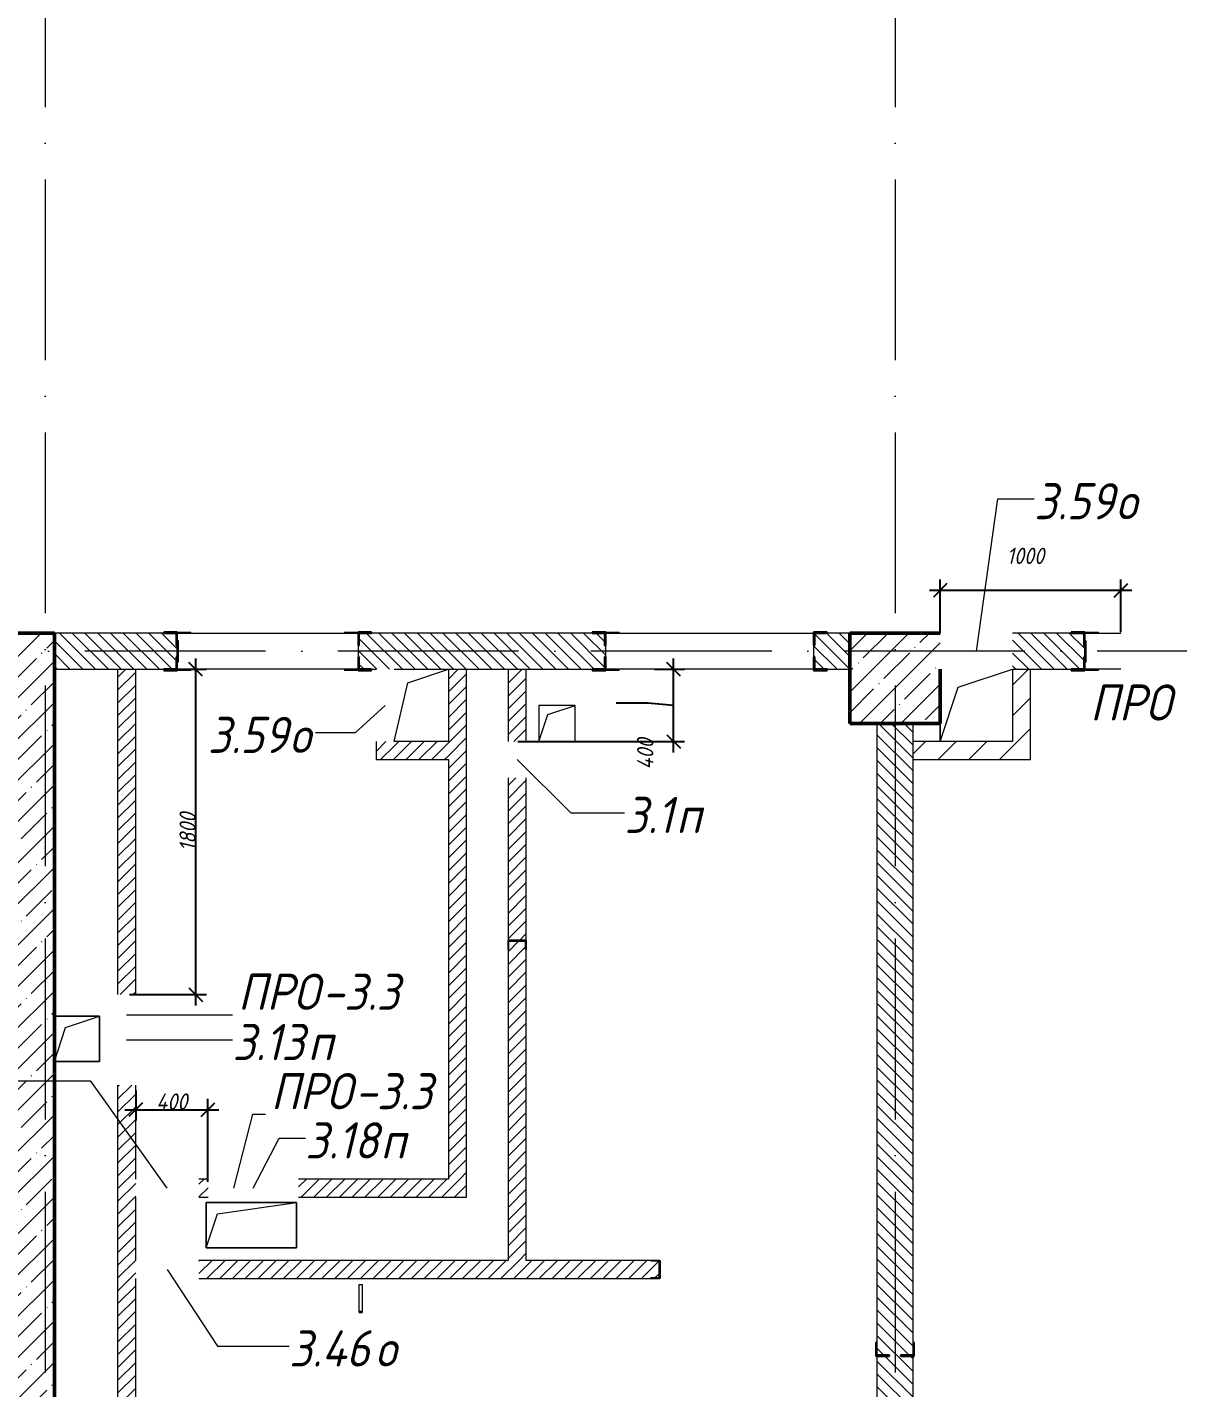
# Model space of a CAD drawing. Header units: millimetres. Extents: x -537608 to 253996, y -217170 to 186033.
# Drawn here: x -165535 to -159171, y 153546 to 161073 of the extents above; entities that cross this region are included whole.
import ezdxf

# ---------------------------------------------------------------- set-up
doc = ezdxf.new("R2010")
doc.units = ezdxf.units.MM
doc.linetypes.add('50_200_ШТРИХ_1Т_ш5_п1_п1_', pattern=[1400, 1000, -200, 0, -200])
for name, color, linetype, lineweight in [('A-____-____-DIMS', 7, 'Continuous', 9), ('A-DOOR-OPNG-MCUT', 7, 'Continuous', 35), ('A-FLOR-____-OTLN', 7, 'Continuous', 9), ('A-GENM-____-IDEN', 7, 'Continuous', 9), ('A-GENM-____-MCUT', 7, 'Continuous', 25), ('A-GENM-____-OTLN', 7, 'Continuous', 9), ('A-GENM-____-OTLN-1', 7, 'Continuous', 25), ('A-GLAZ-____-IDEN', 7, 'Continuous', 9), ('A-WALL-____-MCUT', 7, 'Continuous', 13), ('A-WALL-____-MCUT-2', 7, 'Continuous', 50), ('A-WALL-____-PATT-1', 7, 'Continuous', 9), ('A-WALL-FNSH-MCUT-1', 7, 'Continuous', 9), ('I-WALL-____-OTLN', 7, 'Continuous', 9), ('S-COLS-____-MCUT', 7, 'Continuous', 50), ('S-COLS-____-OTLN', 7, 'Continuous', 9), ('S-GRID-____-OTLN-1', 7, '50_200_ШТРИХ_1Т_ш5_п1_п1_', 9)]:
    doc.layers.add(name, color=color, linetype=linetype, lineweight=lineweight)
doc.layers.add('A-DOOR-____-OTLN-1', color=7, linetype='Continuous', lineweight=9, true_color=0xffffff)
doc.styles.add('ISOCPEUR_I_11', font='isocpeui.ttf', dxfattribs={"width": 0.9, "height": 200})
doc.styles.add('ISOCPEUR_I_7', font='isocpeui.ttf', dxfattribs={"width": 0.9, "height": 90})
doc.dimstyles.new('ISO-1_8_0_9К_СРЕДНИЙ_Кладочные_1', dxfattribs={"dimscale": 304.8, "dimtxt": 89.638306, "dimasz": 0.246063, "dimexe": 0.19685, "dimexo": 0, "dimgap": 0, "dimtad": 1, "dimdec": 3, "dimrnd": 0.001, "dimdsep": 46, "dimtxsty": 'ISOCPEUR_I_7', "dimblk1": 'OBLIQUE', "dimblk2": 'OBLIQUE', "dimsah": 1, "dimcen": 0.09, "dimdle": 0.19685, "dimazin": 0, "dimtfac": 1, "dimtdec": 4, "dimtix": 1, "dimtmove": 0, "dimatfit": 3, "dimfxl": 1, "dimtvp": 1, "dimtolj": 1, "dimtzin": 0, "dimarcsym": 2})
doc.dimstyles.new('ISO-1_8_0_9К_СРЕДНИЙ_Кладочные_2', dxfattribs={"dimscale": 304.8, "dimtxt": 89.638306, "dimasz": 0.246063, "dimexe": 0.19685, "dimexo": 0, "dimgap": 0, "dimtad": 1, "dimdec": 3, "dimrnd": 0.001, "dimdsep": 46, "dimtxsty": 'ISOCPEUR_I_7', "dimblk1": 'OBLIQUE', "dimblk2": 'OBLIQUE', "dimsah": 1, "dimcen": 0.09, "dimdle": 0.19685, "dimazin": 0, "dimtfac": 1, "dimtdec": 4, "dimtix": 1, "dimtmove": 1, "dimatfit": 3, "dimfxl": 1, "dimtvp": 1, "dimtolj": 1, "dimtzin": 0, "dimarcsym": 2})
pattern_1 = [(135, (-178684.97, 94540.114), (-35.35534, -35.35534), [])]
pattern_2 = [(45, (-178684.97, 94540.114), (-35.35534, 35.35534), [])]
pattern_3 = [(45, (-178684.97, 94540.11), (-84.85281, 84.85281), [])]

# ---------------------------------------------------------------- blocks, each defined once
blk = doc.blocks.new('BSC_Колонна _Прямоугольная - 500х500-V31-АР1_План отверстий 3 этажа в осях 1-64_Ю-ЯЯ')
at = {"layer": 'S-COLS-____-OTLN'}
h = blk.add_hatch(dxfattribs=at)
h.set_pattern_fill('FP_38', color=256, style=0, pattern_type=2)
h.set_pattern_definition([(45, (-17950, -62931.04), (-114.04925, 114.04925), []), (45, (-17835.95, -62931.04), (-114.04925, 114.04925), [201.613, -40.323, 3.353, -36.97])])
h.paths.add_polyline_path([(-250, -250), (250, -250), (250, 250), (-250, 250), (-250, 50)], flags=0)
at = {"layer": 'S-COLS-____-MCUT'}
for p, q in [((250, 250), (-250, 250)), ((-250, 250), (-250, -250)), ((250, -250), (250, 50)), ((-250, -250), (250, -250))]:
    blk.add_line(p, q, dxfattribs=at)
blk = doc.blocks.new('DOR_ДУ_распашная__1Ст_Прямоугольная_ШЕР - Вн_650х2100h_Кабинки С_у-18405741-АР1_План отверстий 3 этажа в осях 1-64_Ю-ЯЯ')
at = {"layer": 'A-DOOR-OPNG-MCUT'}
for p, q in [((-325, -10), (-325, 10)), ((325, 10), (325, -10))]:
    blk.add_line(p, q, dxfattribs=at)
blk = doc.blocks.new('154_Стойка_СКБ_Уголок - СМ-2480_200-28346303-АР1_План отверстий 3 этажа в осях 1-64_Ю-ЯЯ')
at = {"layer": 'A-GENM-____-MCUT'}
for p, q in [((125, 156), (125, 81)), ((200, 156), (125, 156)), ((200, 150), (200, 156)), ((125, 81), (131, 81)), ((131, 81), (131, 150)), ((131, 150), (200, 150)), ((131, 19), (125, 19)), ((125, 19), (125, -56)), ((131, -50), (131, 19)), ((125, -56), (200, -56)), ((200, -50), (131, -50)), ((200, -56), (200, -50))]:
    blk.add_line(p, q, dxfattribs=at)
blk = doc.blocks.new('Стойка_Влож_Полоса боковая - Полоса-V164-АР1_План отверстий 3 этажа в осях 1-64_Ю-ЯЯ')
at = {"layer": 'A-GENM-____-OTLN'}
for p, q in [((-5, 60), (0, 60)), ((-5, -60), (-5, 60)), ((0, 31), (0, -31)), ((0, -60), (-5, -60))]:
    blk.add_line(p, q, dxfattribs=at)
blk = doc.blocks.new('154_Стойка_СКБ_Уголок - СМ-2180_200-28268025-АР1_План отверстий 3 этажа в осях 1-64_Ю-ЯЯ')
at = {"layer": 'A-GENM-____-MCUT'}
for p, q in [((125, 156), (125, 81)), ((200, 156), (125, 156)), ((200, 150), (200, 156)), ((125, 81), (131, 81)), ((131, 81), (131, 150)), ((131, 150), (200, 150)), ((131, 19), (125, 19)), ((125, 19), (125, -56)), ((131, -50), (131, 19)), ((125, -56), (200, -56)), ((200, -50), (131, -50)), ((200, -56), (200, -50))]:
    blk.add_line(p, q, dxfattribs=at)
blk = doc.blocks.new('Стойка_Влож_Уголок_Опорный - Уголок-28213941-АР1_План отверстий 3 этажа в осях 1-64_Ю-ЯЯ')
at = {"layer": 'A-GENM-____-OTLN'}
for p, q in [((-212, -6), (-212, 0)), ((0, 0), (0, -6)), ((-212, -75), (-212, -6)), ((-212, -6), (-206, -6)), ((-212, -75), (-206, -75)), ((-6, -6), (0, -6)), ((-6, -75), (0, -75)), ((0, -6), (0, -75))]:
    blk.add_line(p, q, dxfattribs=at)
blk = doc.blocks.new('Стойка_Влож_Полоса боковая - Полоса-28213942-АР1_План отверстий 3 этажа в осях 1-64_Ю-ЯЯ')
at = {"layer": 'A-GENM-____-OTLN'}
for p, q in [((-5, 60), (0, 60)), ((-5, -60), (-5, 60)), ((0, -60), (-5, -60))]:
    blk.add_line(p, q, dxfattribs=at)
blk = doc.blocks.new('Фахверк_СКБ_Уголок - 200_3960_зеркало-28268689-АР1_План отверстий 3 этажа в осях 1-64_Ю-ЯЯ')
at = {"layer": 'A-GENM-____-MCUT'}
for p, q in [((200, 156), (125, 156)), ((125, 156), (125, 81)), ((200, 150), (200, 156)), ((125, 81), (131, 81)), ((131, 81), (131, 150)), ((131, 150), (200, 150)), ((131, 19), (125, 19)), ((125, 19), (125, -56)), ((131, -50), (131, 19)), ((125, -56), (200, -56)), ((200, -50), (131, -50)), ((200, -56), (200, -50))]:
    blk.add_line(p, q, dxfattribs=at)
blk = doc.blocks.new('Фахверк_СКБ_Уголок - 200_3550-28187522-АР1_План отверстий 3 этажа в осях 1-64_Ю-ЯЯ')
at = {"layer": 'A-GENM-____-MCUT'}
for p, q in [((125, 156), (50, 156)), ((50, 156), (50, 150)), ((125, 81), (125, 156)), ((50, 150), (119, 150)), ((119, 150), (119, 81)), ((119, 81), (125, 81)), ((125, 19), (119, 19)), ((119, 19), (119, -50)), ((125, -56), (125, 19)), ((119, -50), (50, -50)), ((50, -50), (50, -56)), ((50, -56), (125, -56))]:
    blk.add_line(p, q, dxfattribs=at)
blk = doc.blocks.new('154_Фахверк_СКБ_Швеллер - Тип_100_3960-28336563-АР1_План отверстий 3 этажа в осях 1-64_Ю-ЯЯ')
at = {"layer": 'A-GENM-____-MCUT'}
for p, q in [((125, 50), (175, 50)), ((125, -50), (125, 50)), ((128, 47), (128, -47)), ((175, 47), (128, 47)), ((175, 50), (175, 47)), ((175, -50), (125, -50)), ((128, -47), (175, -47)), ((175, -47), (175, -50))]:
    blk.add_line(p, q, dxfattribs=at)
blk = doc.blocks.new('154_Фахверк_СКБ_Швеллер - Тип_100_3960-28737914-АР1_План отверстий 3 этажа в осях 1-64_Ю-ЯЯ')
at = {"layer": 'A-GENM-____-MCUT'}
for p, q in [((175, 50), (125, 50)), ((125, 50), (125, -50)), ((128, 47), (175, 47)), ((128, -47), (128, 47)), ((175, 47), (175, 50)), ((125, -50), (175, -50)), ((175, -47), (128, -47)), ((175, -50), (175, -47))]:
    blk.add_line(p, q, dxfattribs=at)
blk = doc.blocks.new('AR_Отверстие прямоугольное _в плите_ - AR_Отверстие прямоугольное _в плите_-30458064-АР1_План отверстий 3 этажа в осях 1-64_Ю-ЯЯ')
at = {"layer": 'A-GENM-____-OTLN'}
for p, q in [((125, 125), (-125, 125)), ((-62.5, 62.5), (125, 125)), ((125, -125), (125, 125)), ((-125, -125), (-62.5, 62.5)), ((-125, -125), (125, -125))]:
    blk.add_line(p, q, dxfattribs=at)
blk = doc.blocks.new('AR_Отверстие прямоугольное _в плите_ - AR_Отверстие прямоугольное _в плите_-30459257-АР1_План отверстий 3 этажа в осях 1-64_Ю-ЯЯ')
at = {"layer": 'A-GENM-____-OTLN'}
for p, q in [((250, 125), (-250, 125)), ((-250, 125), (-250, -125)), ((-187.5, 62.5), (250, 125)), ((250, -125), (250, 125)), ((-250, -125), (-187.5, 62.5)), ((-250, -125), (250, -125))]:
    blk.add_line(p, q, dxfattribs=at)
blk = doc.blocks.new('AR_Отверстие прямоугольное _в плите_ - AR_Отверстие прямоугольное _в плите_-30459207-АР1_План отверстий 3 этажа в осях 1-64_Ю-ЯЯ')
at = {"layer": 'A-GENM-____-OTLN'}
for p, q in [((100, 100), (-100, 100)), ((-100, 100), (-100, -100)), ((-50, 50), (100, 100)), ((100, -100), (100, 100)), ((-100, -100), (-50, 50)), ((-100, -100), (100, -100))]:
    blk.add_line(p, q, dxfattribs=at)
blk = doc.blocks.new('AR_Отверстие прямоугольное _в плите_ - AR_Отверстие прямоугольное _в плите_-30459211-АР1_План отверстий 3 этажа в осях 1-64_Ю-ЯЯ')
at = {"layer": 'A-GENM-____-OTLN'}
for p, q in [((-100, 100), (200, 200)), ((-200, -200), (-100, 100)), ((-200, -100), (-200, -200))]:
    blk.add_line(p, q, dxfattribs=at)
blk = doc.blocks.new('AR_Отверстие прямоугольное _в плите_ - AR_Отверстие прямоугольное _в плите_-30552629-АР1_План отверстий 3 этажа в осях 1-64_Ю-ЯЯ')
at = {"layer": 'A-GENM-____-OTLN'}
for p, q in [((-75, 125), (150, 200)), ((-150, -200), (-75, 125))]:
    blk.add_line(p, q, dxfattribs=at)
blk = doc.blocks.new('_Oblique')
at = {"color": 0, "linetype": 'ByBlock', "lineweight": -2}
blk.add_line((-0.5, -0.5), (0.5, 0.5), dxfattribs=at)
blk = doc.blocks.new('*D1045')
at = {"layer": 'A-____-____-DIMS', "color": 0, "lineweight": -2, "transparency": 16777216}
for p, q in [((-161959.5, 157061.2), (-161959.5, 157581.2)), ((-162065.5, 157521.2), (-161899.5, 157521.2)), ((-162101.6, 157332.8), (-162277.7, 157332.8)), ((-161959.5, 157321.2), (-162101.6, 157332.8)), ((-162821.9, 157121.2), (-161899.5, 157121.2))]:
    blk.add_line(p, q, dxfattribs=at)
at = {"layer": 'Defpoints', "color": 0, "transparency": 16777216}
for p in [(-162065.5, 157521.2), (-161959.5, 157521.2), (-162821.9, 157121.2)]:
    blk.add_point(p, dxfattribs=at)
at = {"layer": 'A-____-____-DIMS', "color": 0, "lineweight": -2, "transparency": 16777216, "xscale": 75, "yscale": 75, "zscale": 75}
for p, rotation in [((-161959.5, 157521.2), 90), ((-161959.5, 157121.2), 270)]:
    blk.add_blockref('_Oblique', p, dxfattribs=dict(at, rotation=rotation))
at = {"layer": 'A-____-____-DIMS', "color": 0, "transparency": 16777216, "insert": (-162161.6, 156966.7), "char_height": 90, "width": 426.127, "attachment_point": 1, "rotation": 90, "line_spacing_factor": 1.149209, "style": 'ISOCPEUR_I_7'}
blk.add_mtext('\\A1;400', dxfattribs=at)
blk = doc.blocks.new('*D1046')
at = {"layer": 'A-____-____-DIMS', "color": 0, "lineweight": -2, "transparency": 16777216}
for p, q in [((-164602.8, 155661.2), (-164602.8, 157581.2)), ((-164708.9, 157521.2), (-164542.8, 157521.2)), ((-164969.8, 155721.2), (-164542.8, 155721.2))]:
    blk.add_line(p, q, dxfattribs=at)
at = {"layer": 'Defpoints', "color": 0, "transparency": 16777216}
for p in [(-164708.9, 157521.2), (-164602.8, 157521.2), (-164969.8, 155721.2)]:
    blk.add_point(p, dxfattribs=at)
at = {"layer": 'A-____-____-DIMS', "color": 0, "lineweight": -2, "transparency": 16777216, "xscale": 75, "yscale": 75, "zscale": 75}
for p, rotation in [((-164602.8, 157521.2), 90), ((-164602.8, 155721.2), 270)]:
    blk.add_blockref('_Oblique', p, dxfattribs=dict(at, rotation=rotation))
at = {"layer": 'A-____-____-DIMS', "color": 0, "transparency": 16777216, "insert": (-164647.8, 156621.2), "char_height": 90, "width": 504.733, "attachment_point": 5, "rotation": 90, "style": 'ISOCPEUR_I_7'}
blk.add_mtext('\\A1;1800', dxfattribs=at)
blk = doc.blocks.new('*D1047')
at = {"layer": 'A-____-____-DIMS', "color": 0, "lineweight": -2, "transparency": 16777216}
for p, q in [((-164935, 155190.6), (-164935, 155024.5)), ((-164535, 154686), (-164535, 155144.5)), ((-164995, 155084.5), (-164475, 155084.5))]:
    blk.add_line(p, q, dxfattribs=at)
at = {"layer": 'Defpoints', "color": 0, "transparency": 16777216}
for p in [(-164935, 155190.6), (-164535, 155084.5), (-164535, 154686)]:
    blk.add_point(p, dxfattribs=at)
at = {"layer": 'A-____-____-DIMS', "color": 0, "lineweight": -2, "transparency": 16777216, "xscale": 75, "yscale": 75, "zscale": 75, "rotation": 180}
blk.add_blockref('_Oblique', (-164935, 155084.5), dxfattribs=at)
at = {"layer": 'A-____-____-DIMS', "color": 0, "lineweight": -2, "transparency": 16777216, "xscale": 75, "yscale": 75, "zscale": 75}
blk.add_blockref('_Oblique', (-164535, 155084.5), dxfattribs=at)
at = {"layer": 'A-____-____-DIMS', "color": 0, "transparency": 16777216, "insert": (-164735, 155129.5), "char_height": 90, "width": 426.127, "attachment_point": 5, "style": 'ISOCPEUR_I_7'}
blk.add_mtext('\\A1;400', dxfattribs=at)
blk = doc.blocks.new('*D1069')
at = {"layer": 'A-____-____-DIMS', "color": 0, "lineweight": -2, "transparency": 16777216}
for p, q in [((-160485, 157721.2), (-160485, 158018.1)), ((-159485, 157727.2), (-159485, 158018.1)), ((-160545, 157958.1), (-159425, 157958.1))]:
    blk.add_line(p, q, dxfattribs=at)
at = {"layer": 'Defpoints', "color": 0, "transparency": 16777216}
for p in [(-159485, 157958.1), (-160485, 157721.2), (-159485, 157727.2)]:
    blk.add_point(p, dxfattribs=at)
at = {"layer": 'A-____-____-DIMS', "color": 0, "lineweight": -2, "transparency": 16777216, "xscale": 75, "yscale": 75, "zscale": 75, "rotation": 180}
blk.add_blockref('_Oblique', (-160485, 157958.1), dxfattribs=at)
at = {"layer": 'A-____-____-DIMS', "color": 0, "lineweight": -2, "transparency": 16777216, "xscale": 75, "yscale": 75, "zscale": 75}
blk.add_blockref('_Oblique', (-159485, 157958.1), dxfattribs=at)
at = {"layer": 'A-____-____-DIMS', "color": 0, "transparency": 16777216, "insert": (-160117, 158193.3), "char_height": 90, "width": 504.733, "attachment_point": 1, "line_spacing_factor": 1.149209, "style": 'ISOCPEUR_I_7'}
blk.add_mtext('\\A1;1000', dxfattribs=at)

msp = doc.modelspace()

# ---------------------------------------------------------------- hatches: boundary and pattern name
at = {"layer": 'A-WALL-____-PATT-1'}
h = msp.add_hatch(dxfattribs=at)
h.set_pattern_fill('FP_12', color=256, style=0, pattern_type=2)
h.set_pattern_definition([(45, (-178684.97, 94540.11), (-114.04925, 114.04925), []), (45, (-178570.92, 94540.11), (-114.04925, 114.04925), [201.612, -40.322, 3.353, -36.97])])
h.paths.add_polyline_path([(-165634.9702, 150221.1558), (-165384.9702, 150221.1558), (-165384.9702, 157721.1558), (-165634.9702, 157721.1558), (-165634.9702, 151763.5666)], flags=0)
h = msp.add_hatch(dxfattribs=at)
h.set_pattern_fill('FP_9', color=256, style=0, pattern_type=2)
h.set_pattern_definition(pattern_1)
h.paths.add_polyline_path([(-160984.9702, 157521.1558), (-160984.9702, 157721.1558), (-161178.9702, 157721.1558), (-161178.9702, 157652.1558), (-161184.9702, 157652.1558), (-161184.9702, 157590.1558), (-161178.9702, 157590.1558), (-161178.9702, 157521.1558), (-161024.3533, 157521.1558)], flags=0)
h.paths.add_polyline_path([(-164779.9702, 157521.1558), (-164710.9702, 157521.1558), (-164710.9702, 157590.1558), (-164704.9702, 157590.1558), (-164704.9702, 157652.1558), (-164710.9702, 157652.1558), (-164710.9702, 157721.1558), (-165384.9702, 157721.1558), (-165384.9702, 157521.1558)], flags=0)
h.paths.add_polyline_path([(-163698.9702, 157521.1558), (-162340.9702, 157521.1558), (-162340.9702, 157590.1558), (-162334.9702, 157590.1558), (-162334.9702, 157652.1558), (-162340.9702, 157652.1558), (-162340.9702, 157721.1558), (-163698.9702, 157721.1558), (-163698.9702, 157652.1558), (-163704.9702, 157652.1558), (-163704.9702, 157590.1558), (-163698.9702, 157590.1558)], flags=0)
h = msp.add_hatch(dxfattribs=at)
h.set_pattern_fill('FP_9', color=256, style=0, pattern_type=2)
h.set_pattern_definition(pattern_1)
h.paths.add_polyline_path([(-159759.9702, 157521.1558), (-159690.9702, 157521.1558), (-159690.9702, 157590.1558), (-159684.9702, 157590.1558), (-159684.9702, 157652.1558), (-159690.9702, 157652.1558), (-159690.9702, 157721.1558), (-160084.9702, 157721.1558), (-160084.9702, 157521.1558)], flags=0)
h = msp.add_hatch(dxfattribs=at)
h.set_pattern_fill('FP_8', color=256, style=0, pattern_type=2)
h.set_pattern_definition(pattern_2)
h.paths.add_polyline_path([(-165034.9702, 149971.1558), (-164934.9702, 149971.1558), (-164934.9702, 150581.1558), (-165034.9702, 150581.1558)], flags=0)
h.paths.add_polyline_path([(-164934.9702, 150981.1558), (-164934.9702, 152001.1558), (-164937.9702, 152001.1558), (-164937.9702, 152048.1558), (-165031.9702, 152048.1558), (-165031.9702, 152001.1558), (-165034.9702, 152001.1558), (-165034.9702, 150981.1558), (-165010.8075, 150981.1558)], flags=0)
h.paths.add_polyline_path([(-164937.9702, 152051.1558), (-164934.9702, 152051.1558), (-164934.9702, 152541.1558), (-165034.9702, 152541.1558), (-165034.9702, 152051.1558), (-164985.2094, 152051.1558)], flags=0)
h.paths.add_polyline_path([(-164934.9702, 152841.1558), (-164934.9702, 155221.1558), (-165034.9702, 155221.1558), (-165034.9702, 152841.1558), (-164966.3099, 152841.1558)], flags=0)
h.paths.add_polyline_path([(-165034.9702, 155721.1558), (-164934.9702, 155721.1558), (-164934.9702, 157521.1558), (-165034.9702, 157521.1558)], flags=0)
h = msp.add_hatch(dxfattribs=at)
h.set_pattern_fill('FP_8', color=256, style=0, pattern_type=2)
h.set_pattern_definition(pattern_2)
h.paths.add_polyline_path([(-163204.9702, 154701.1558), (-163104.9702, 154701.1558), (-163104.9702, 157521.1558), (-163204.9702, 157521.1558), (-163204.9702, 154992.5368)], flags=0)
h = msp.add_hatch(dxfattribs=at)
h.set_pattern_fill('FP_8', color=256, style=0, pattern_type=2)
h.set_pattern_definition(pattern_2)
h.paths.add_polyline_path([(-162791.8175, 154251.1558), (-162774.9702, 154251.1558), (-162774.9702, 155971.1558), (-162777.9702, 155971.1558), (-162777.9702, 156018.1558), (-162871.9702, 156018.1558), (-162871.9702, 155971.1558), (-162874.9702, 155971.1558), (-162874.9702, 154251.1558)], flags=0)
h.paths.add_polyline_path([(-162791.8175, 156021.1558), (-162774.9702, 156021.1558), (-162774.9702, 156921.1558), (-162874.9702, 156921.1558), (-162874.9702, 156021.1558), (-162871.9702, 156021.1558)], flags=0)
h.paths.add_polyline_path([(-162774.9702, 157121.1558), (-162774.9702, 157521.1558), (-162874.9702, 157521.1558), (-162874.9702, 157121.1558), (-162791.8175, 157121.1558)], flags=0)
h = msp.add_hatch(dxfattribs=at)
h.set_pattern_fill('FP_7', color=256, style=0, pattern_type=2)
h.set_pattern_definition(pattern_3)
h.paths.add_polyline_path([(-159984.9702, 157021.1558), (-159984.9702, 157521.1558), (-160084.9702, 157521.1558), (-160084.9702, 157021.1558)], flags=0)
h = msp.add_hatch(dxfattribs=at)
h.set_pattern_fill('FP_9', color=256, style=0, pattern_type=2)
h.set_pattern_definition(pattern_1)
h.paths.add_polyline_path([(-160834.9702, 150221.1558), (-160634.9702, 150221.1558), (-160634.9702, 153721.1558), (-160703.9702, 153721.1558), (-160703.9702, 153727.1558), (-160634.9702, 153727.1558), (-160634.9702, 157221.1558), (-160834.9702, 157221.1558), (-160834.9702, 153727.1558), (-160765.9702, 153727.1558), (-160765.9702, 153721.1558), (-160834.9702, 153721.1558), (-160834.9702, 151763.5666)], flags=0)
h = msp.add_hatch(dxfattribs=at)
h.set_pattern_fill('FP_8', color=256, style=0, pattern_type=2)
h.set_pattern_definition(pattern_2)
h.paths.add_polyline_path([(-163504.9702, 157021.1558), (-163504.9702, 157121.1558), (-163604.9702, 157121.1558), (-163604.9702, 157021.1558)], flags=0)
h = msp.add_hatch(dxfattribs=at)
h.set_pattern_fill('FP_8', color=256, style=0, pattern_type=2)
h.set_pattern_definition(pattern_2)
h.paths.add_polyline_path([(-163204.9702, 157021.1558), (-163204.9702, 157121.1558), (-163504.9702, 157121.1558), (-163504.9702, 157021.1558)], flags=0)
h = msp.add_hatch(dxfattribs=at)
h.set_pattern_fill('FP_7', color=256, style=0, pattern_type=2)
h.set_pattern_definition(pattern_3)
h.paths.add_polyline_path([(-160084.9702, 157021.1558), (-160084.9702, 157121.1558), (-160634.9702, 157121.1558), (-160634.9702, 157021.1558)], flags=0)
h = msp.add_hatch(dxfattribs=at)
h.set_pattern_fill('FP_8', color=256, style=0, pattern_type=2)
h.set_pattern_definition(pattern_2)
h.paths.add_polyline_path([(-164559.2818, 154601.1558), (-164534.9702, 154601.1558), (-164534.9702, 154701.1558), (-164584.9702, 154701.1558), (-164584.9702, 154601.1558)], flags=0)
h.paths.add_polyline_path([(-164034.9702, 154601.1558), (-163104.9702, 154601.1558), (-163104.9702, 154701.1558), (-164034.9702, 154701.1558), (-164034.9702, 154653.1789)], flags=0)
h = msp.add_hatch(dxfattribs=at)
h.set_pattern_fill('FP_8', color=256, style=0, pattern_type=2)
h.set_pattern_definition(pattern_2)
h.paths.add_polyline_path([(-164559.2818, 154151.1558), (-162084.9702, 154151.1558), (-162084.9702, 154154.1558), (-162037.9702, 154154.1558), (-162037.9702, 154248.1558), (-162084.9702, 154248.1558), (-162084.9702, 154251.1558), (-164584.9702, 154251.1558), (-164584.9702, 154151.1558)], flags=0)

# ---------------------------------------------------------------- linework, layer by layer
at = {"layer": 'A-FLOR-____-OTLN'}
for p, q in [((-160484.9702, 157121.1558), (-160484.9702, 157221.1558)), ((-165384.9702, 155601.1558), (-165134.9702, 155601.1558)), ((-165134.9702, 155601.1558), (-165134.9702, 155351.1558)), ((-165134.9702, 155351.1558), (-165384.9702, 155351.1558)), ((-164544.9702, 154571.1558), (-164044.9702, 154571.1558)), ((-164544.9702, 154321.1558), (-164544.9702, 154571.1558)), ((-164044.9702, 154571.1558), (-164044.9702, 154321.1558)), ((-164044.9702, 154321.1558), (-164544.9702, 154321.1558))]:
    msp.add_line(p, q, dxfattribs=at)
at = {"layer": 'A-GENM-____-IDEN'}
for p, q in [((-164984.9702, 155609.7349), (-164398.6429, 155609.7349)), ((-164391.8123, 154651.1558), (-164286.482, 155059.6558)), ((-164286.482, 155059.6558), (-164216.6552, 155059.6558))]:
    msp.add_line(p, q, dxfattribs=at)
at = {"layer": 'A-GLAZ-____-IDEN'}
for p, q in [((-160284.9702, 157621.1558), (-160166.0626, 158463.0467)), ((-160166.0626, 158463.0467), (-159965, 158463.0467)), ((-163554.9702, 157321.1558), (-163721.3946, 157170.3414)), ((-163721.3946, 157170.3414), (-163940.4416, 157170.3414)), ((-162824.9702, 157021.1558), (-162527.8344, 156727.5974)), ((-162527.8344, 156727.5974), (-162230.6987, 156727.5974)), ((-164984.9702, 155471.1558), (-164398.6429, 155471.1558)), ((-165183.3881, 155242.0114), (-165900.0882, 155242.0114)), ((-164759.9702, 154651.1558), (-165183.3881, 155242.0114)), ((-164284.9702, 154651.1558), (-164140.6756, 154927.1769)), ((-164140.6756, 154927.1769), (-163996.381, 154927.1769)), ((-164759.9702, 154201.1558), (-164482.5347, 153776.1569)), ((-164482.5347, 153776.1569), (-164085.7052, 153776.1569))]:
    msp.add_line(p, q, dxfattribs=at)
at = {"layer": 'A-WALL-____-MCUT'}
for p, q in [((-164779.9702, 157721.1558), (-165384.9702, 157721.1558)), ((-162409.9702, 157721.1558), (-163629.9702, 157721.1558)), ((-160984.9702, 157721.1558), (-161109.9702, 157721.1558)), ((-159759.9702, 157721.1558), (-160084.9702, 157721.1558)), ((-164704.9702, 157590.1558), (-164704.9702, 157652.1558)), ((-163704.9702, 157652.1558), (-163704.9702, 157590.1558)), ((-162334.9702, 157590.1558), (-162334.9702, 157652.1558)), ((-161184.9702, 157652.1558), (-161184.9702, 157590.1558)), ((-165384.9702, 157521.1558), (-164779.9702, 157521.1558)), ((-163629.9702, 157521.1558), (-163604.9702, 157521.1558)), ((-163504.9702, 157521.1558), (-162409.9702, 157521.1558)), ((-161109.9702, 157521.1558), (-160984.9702, 157521.1558)), ((-160084.9702, 157521.1558), (-159759.9702, 157521.1558)), ((-160834.9702, 157221.1558), (-160834.9702, 153796.1558)), ((-160634.9702, 153796.1558), (-160634.9702, 157221.1558)), ((-160834.9702, 153721.1558), (-160834.9702, 150221.1558)), ((-160634.9702, 150221.1558), (-160634.9702, 153721.1558))]:
    msp.add_line(p, q, dxfattribs=at)
at = {"layer": 'A-WALL-____-MCUT-2'}
for p, q in [((-165384.9702, 157721.1558), (-165834.9702, 157721.1558)), ((-165384.9702, 150221.1558), (-165384.9702, 157721.1558))]:
    msp.add_line(p, q, dxfattribs=at)
at = {"layer": 'A-WALL-FNSH-MCUT-1'}
for p, q in [((-165034.9702, 157521.1558), (-165034.9702, 155721.1558)), ((-164934.9702, 155721.1558), (-164934.9702, 157521.1558)), ((-163204.9702, 157521.1558), (-163204.9702, 157121.1558)), ((-163104.9702, 154601.1558), (-163104.9702, 157521.1558)), ((-162874.9702, 157521.1558), (-162874.9702, 157121.1558)), ((-162774.9702, 157121.1558), (-162774.9702, 157521.1558)), ((-160084.9702, 157521.1558), (-160084.9702, 157121.1558)), ((-159984.9702, 157021.1558), (-159984.9702, 157521.1558)), ((-163604.9702, 157121.1558), (-163604.9702, 157021.1558)), ((-163204.9702, 157121.1558), (-163504.9702, 157121.1558)), ((-160084.9702, 157121.1558), (-160634.9702, 157121.1558)), ((-163604.9702, 157021.1558), (-163204.9702, 157021.1558)), ((-163204.9702, 157021.1558), (-163204.9702, 154701.1558)), ((-160634.9702, 157021.1558), (-159984.9702, 157021.1558)), ((-162874.9702, 156921.1558), (-162874.9702, 156021.1558)), ((-162774.9702, 156021.1558), (-162774.9702, 156921.1558)), ((-162874.9702, 155971.1558), (-162874.9702, 154251.1558)), ((-162774.9702, 154251.1558), (-162774.9702, 155971.1558)), ((-165034.9702, 155221.1558), (-165034.9702, 152841.1558)), ((-164934.9702, 154701.1558), (-164934.9702, 155221.1558)), ((-164534.9702, 154701.1558), (-164584.9702, 154701.1558)), ((-163204.9702, 154701.1558), (-164034.9702, 154701.1558)), ((-164934.9702, 154251.1558), (-164934.9702, 154601.1558)), ((-164584.9702, 154601.1558), (-164534.9702, 154601.1558)), ((-164034.9702, 154601.1558), (-163104.9702, 154601.1558)), ((-162874.9702, 154251.1558), (-164584.9702, 154251.1558)), ((-162084.9702, 154251.1558), (-162774.9702, 154251.1558)), ((-164934.9702, 152841.1558), (-164934.9702, 154151.1558)), ((-164584.9702, 154151.1558), (-162084.9702, 154151.1558)), ((-163679.9702, 154116.1558), (-163699.9702, 154116.1558)), ((-163699.9702, 154116.1558), (-163699.9702, 153966.1558)), ((-163679.9702, 153966.1558), (-163679.9702, 154116.1558))]:
    msp.add_line(p, q, dxfattribs=at)
at = {"layer": 'I-WALL-____-OTLN'}
for p, q in [((-164704.9702, 157721.1558), (-163704.9702, 157721.1558)), ((-162334.9702, 157721.1558), (-161184.9702, 157721.1558)), ((-159684.9702, 157721.1558), (-159484.9702, 157721.1558)), ((-163704.9702, 157521.1558), (-164704.9702, 157521.1558)), ((-161184.9702, 157521.1558), (-162334.9702, 157521.1558)), ((-159484.9702, 157521.1558), (-159684.9702, 157521.1558))]:
    msp.add_line(p, q, dxfattribs=at)
at = {"layer": 'S-GRID-____-OTLN-1'}
for p, q in [((-165434.9702, 185432.9652), (-165434.9702, 147431.7016)), ((-160734.9702, 185432.9652), (-160734.9702, 147431.7016)), ((-74610.5636, 157621.1558), (-183353.7404, 157621.1558))]:
    msp.add_line(p, q, dxfattribs=at)

# ---------------------------------------------------------------- block references
at = {"layer": 'A-DOOR-____-OTLN-1', "rotation": 90.00000000000007}
msp.add_blockref('DOR_ДУ_распашная__1Ст_Прямоугольная_ШЕР - Вн_650х2100h_Кабинки С_у-18405741-АР1_План отверстий 3 этажа в осях 1-64_Ю-ЯЯ', (-163689.9702, 153641.1558), dxfattribs=at)
at = {"layer": 'A-GENM-____-OTLN'}
for name, p, rotation in [('Стойка_Влож_Уголок_Опорный - Уголок-28213941-АР1_План отверстий 3 этажа в осях 1-64_Ю-ЯЯ', (-164704.9702, 157727.1558), 89.99999999999955), ('Стойка_Влож_Уголок_Опорный - Уголок-28213941-АР1_План отверстий 3 этажа в осях 1-64_Ю-ЯЯ', (-163704.9702, 157515.1558), 269.9999999999995), ('Стойка_Влож_Уголок_Опорный - Уголок-28213941-АР1_План отверстий 3 этажа в осях 1-64_Ю-ЯЯ', (-162334.9702, 157727.1558), 89.99999999999955), ('Стойка_Влож_Уголок_Опорный - Уголок-28213941-АР1_План отверстий 3 этажа в осях 1-64_Ю-ЯЯ', (-159684.9702, 157727.1558), 89.99999999999955), ('Стойка_Влож_Полоса боковая - Полоса-28213942-АР1_План отверстий 3 этажа в осях 1-64_Ю-ЯЯ', (-164704.9702, 157621.1558), 180), ('Стойка_Влож_Полоса боковая - Полоса-V164-АР1_План отверстий 3 этажа в осях 1-64_Ю-ЯЯ', (-159684.9702, 157621.1558), 180)]:
    msp.add_blockref(name, p, dxfattribs=dict(at, rotation=rotation))
for name, p in [('AR_Отверстие прямоугольное _в плите_ - AR_Отверстие прямоугольное _в плите_-30552629-АР1_План отверстий 3 этажа в осях 1-64_Ю-ЯЯ', (-163354.9702, 157321.1558)), ('AR_Отверстие прямоугольное _в плите_ - AR_Отверстие прямоугольное _в плите_-30459211-АР1_План отверстий 3 этажа в осях 1-64_Ю-ЯЯ', (-160284.9702, 157321.1558)), ('AR_Отверстие прямоугольное _в плите_ - AR_Отверстие прямоугольное _в плите_-30459207-АР1_План отверстий 3 этажа в осях 1-64_Ю-ЯЯ', (-162604.9702, 157221.1558)), ('AR_Отверстие прямоугольное _в плите_ - AR_Отверстие прямоугольное _в плите_-30458064-АР1_План отверстий 3 этажа в осях 1-64_Ю-ЯЯ', (-165259.9702, 155476.1558)), ('AR_Отверстие прямоугольное _в плите_ - AR_Отверстие прямоугольное _в плите_-30459257-АР1_План отверстий 3 этажа в осях 1-64_Ю-ЯЯ', (-164294.9702, 154446.1558))]:
    msp.add_blockref(name, p, dxfattribs=at)
at = {"layer": 'A-GENM-____-OTLN-1'}
for name, p, rotation in [('154_Стойка_СКБ_Уголок - СМ-2180_200-28268025-АР1_План отверстий 3 этажа в осях 1-64_Ю-ЯЯ', (-164579.9702, 157671.1558), 180), ('154_Стойка_СКБ_Уголок - СМ-2180_200-28268025-АР1_План отверстий 3 этажа в осях 1-64_Ю-ЯЯ', (-162209.9702, 157671.1558), 180), ('154_Стойка_СКБ_Уголок - СМ-2480_200-28346303-АР1_План отверстий 3 этажа в осях 1-64_Ю-ЯЯ', (-159559.9702, 157671.1558), 180), ('154_Фахверк_СКБ_Швеллер - Тип_100_3960-28737914-АР1_План отверстий 3 этажа в осях 1-64_Ю-ЯЯ', (-162824.9702, 156146.1558), 270.0000000000001), ('154_Фахверк_СКБ_Швеллер - Тип_100_3960-28336563-АР1_План отверстий 3 этажа в осях 1-64_Ю-ЯЯ', (-161909.9702, 154201.1558), 180), ('Фахверк_СКБ_Уголок - 200_3550-28187522-АР1_План отверстий 3 этажа в осях 1-64_Ю-ЯЯ', (-160784.9702, 153846.1558), 269.9999999999999)]:
    msp.add_blockref(name, p, dxfattribs=dict(at, rotation=rotation))
for name, p in [('154_Стойка_СКБ_Уголок - СМ-2180_200-28268025-АР1_План отверстий 3 этажа в осях 1-64_Ю-ЯЯ', (-163829.9702, 157571.1558)), ('Фахверк_СКБ_Уголок - 200_3960_зеркало-28268689-АР1_План отверстий 3 этажа в осях 1-64_Ю-ЯЯ', (-161309.9702, 157571.1558))]:
    msp.add_blockref(name, p, dxfattribs=at)
at = {"layer": 'S-COLS-____-OTLN'}
msp.add_blockref('BSC_Колонна _Прямоугольная - 500х500-V31-АР1_План отверстий 3 этажа в осях 1-64_Ю-ЯЯ', (-160734.9702, 157471.1558), dxfattribs=at)

# ---------------------------------------------------------------- texts
at = {"layer": 'A-GENM-____-IDEN', "char_height": 200, "attachment_point": 1, "style": 'ISOCPEUR_I_11'}
for s, insert, width in [('ПРО', (-159655.8255, 157436.9881), 562.784625), ('ПРО', (-164369.0496, 155836.851), 562.784625), ('-3.3', (-163904.7058, 155836.851), 548.35425), ('ПРО', (-164187.0619, 155286.7719), 562.784625), ('-3.3', (-163722.7181, 155286.7719), 548.35425)]:
    msp.add_mtext(s, dxfattribs=dict(at, insert=insert, width=width))
at = {"layer": 'A-GLAZ-____-IDEN', "char_height": 200, "attachment_point": 1, "style": 'ISOCPEUR_I_11'}
for s, insert, width in [('3.59', (-159965, 158550.6613), 548.35425), ('\\fISOCPEUR|b0|i1|c204|p34|;\\W.9;о', (-159512.5625, 158550.6613), 158.734125), ('3.59', (-164535.8962, 157257.956), 548.35425), ('\\fISOCPEUR|b0|i1|c204|p34|;\\W.9;о', (-164083.4587, 157257.956), 158.734125), ('3.1', (-162230.6987, 156815.212), 346.329), ('\\fISOCPEUR|b0|i1|c204|p34|;\\W.9;п', (-161944.9487, 156815.212), 158.734125), ('3.13', (-164398.6429, 155558.7704), 505.063125), ('\\fISOCPEUR|b0|i1|c204|p34|;\\W.9;п', (-163981.9241, 155558.7704), 158.734125), ('3.18', (-163996.381, 155014.7915), 505.063125), ('\\fISOCPEUR|b0|i1|c204|p34|;\\W.9;п', (-163579.6623, 155014.7915), 158.734125), ('3.46', (-164085.7052, 153863.7715), 577.215), ('\\fISOCPEUR|b0|i1|c204|p34|;\\W.9;о', (-163609.4552, 153863.7715), 158.734125)]:
    msp.add_mtext(s, dxfattribs=dict(at, insert=insert, width=width))

# ---------------------------------------------------------------- dimensions: what is measured, and where the dimension line sits
at = {"layer": 'A-____-____-DIMS'}
dim = msp.add_linear_dim(base=(-159484.9702, 157958.0992), p1=(-160484.9702, 157721.1558), p2=(-159484.9702, 157727.1558), dimstyle='ISO-1_8_0_9К_СРЕДНИЙ_Кладочные_2', override={"dimpost": '<>', "dimfxl": 1000.018}, dxfattribs=at)
dim.commit()
dim.dimension.update_dxf_attribs({"geometry": '*D1069', "text_midpoint": (-159864.6472, 158073.2612), "dimtype": 160})
dim = msp.add_linear_dim(base=(-164602.8323, 157521.1558), p1=(-164969.8355, 155721.1558), p2=(-164708.8983, 157521.1558), angle=90, dimstyle='ISO-1_8_0_9К_СРЕДНИЙ_Кладочные_1', override={"dimpost": '<>', "dimfxl": 1818.815065}, dxfattribs=at)
dim.commit()
dim.dimension.update_dxf_attribs({"geometry": '*D1046', "text_midpoint": (-164647.8323, 156621.1558)})
dim = msp.add_linear_dim(base=(-161959.4715, 157521.1558), p1=(-162821.941, 157121.1558), p2=(-162065.5375, 157521.1558), angle=90, dimstyle='ISO-1_8_0_9К_СРЕДНИЙ_Кладочные_2', override={"dimpost": '<>', "dimfxl": 855.655462}, dxfattribs=at)
dim.commit()
dim.dimension.update_dxf_attribs({"geometry": '*D1045', "text_midpoint": (-162101.6151, 157332.793), "dimtype": 160, "text_rotation": 90})
dim = msp.add_linear_dim(base=(-164534.9702, 155084.54), p1=(-164934.9702, 155190.6061), p2=(-164534.9702, 154686.0304), dimstyle='ISO-1_8_0_9К_СРЕДНИЙ_Кладочные_1', override={"dimpost": '<>', "dimfxl": 643.891736}, dxfattribs=at)
dim.commit()
dim.dimension.update_dxf_attribs({"geometry": '*D1047', "text_midpoint": (-164734.9702, 155129.54)})

doc.saveas('drawing.dxf')
